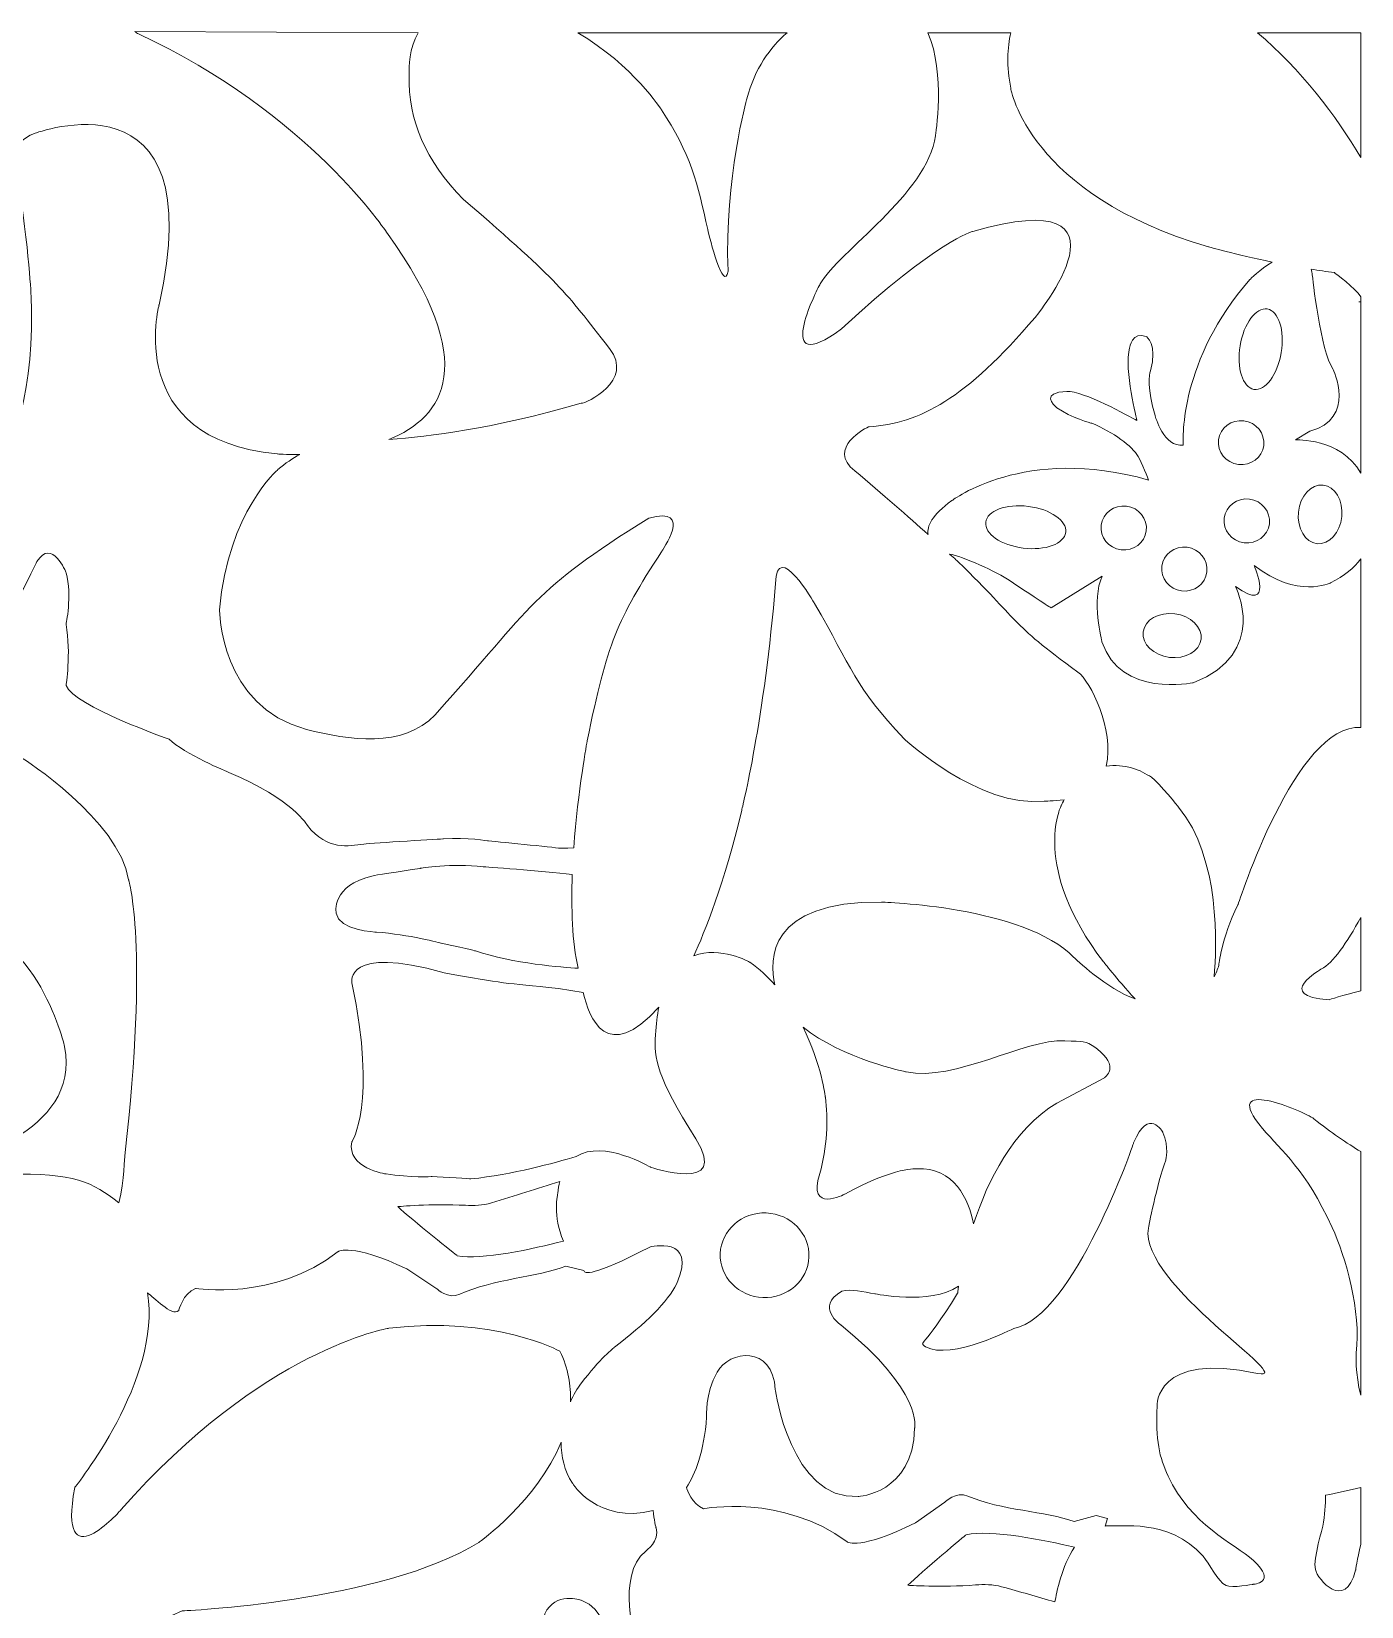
# Model space of a CAD drawing. Header units: millimetres. Extents: x -1208 to 1202, y -598 to 592.
# Drawn here: x 625 to 1200, y -91 to 590 of the extents above; entities that cross this region are included whole.
import ezdxf

# ---------------------------------------------------------------- set-up
doc = ezdxf.new("R2010")
doc.units = ezdxf.units.MM
doc.header["$MEASUREMENT"] = 0
doc.layers.add('Layer 1', color=7, linetype='Continuous')

msp = doc.modelspace()

# ---------------------------------------------------------------- linework, layer by layer
at = {"layer": 'Layer 1', "color": 250, "lineweight": 20}
for points, knots in [([(778.9279, 502.6211), (819.3856, 446.5714), (803.4659, 423.1722), (779.6101, 413.5551), (797.7088, 414.9745), (823.1387, 417.8585), (862.7981, 429.208), (862.7981, 429.208), (862.8057, 429.2106), (862.8235, 429.2073), (864.5913, 429.0474), (885.9754, 438.8869), (874.9757, 452.9542), (854.8078, 478.7465), (854.8815, 480.0721), (811.8865, 517.3954), (795.2575, 534.0203), (787.8499, 551.9195), (788.3556, 571.045), (788.4674, 575.2395), (787.9889, 582.2857), (792.2691, 589.5318), (792.2691, 589.5318), (669.6703, 590.0377), (669.6703, 590.0377), (670.2432, 589.6975), (670.7108, 589.2643), (671.2242, 589.0261), (745.3868, 554.6029), (778.9279, 502.6211), (778.9279, 502.6211)], [0, 0, 0, 0, 0.1, 0.1, 0.1, 0.2, 0.2, 0.2, 0.3, 0.3, 0.3, 0.4, 0.4, 0.4, 0.5, 0.5, 0.5, 0.6, 0.6, 0.6, 0.7, 0.7, 0.7, 0.8, 0.8, 0.8, 0.9, 0.9, 0.9, 1, 1, 1, 1]), ([(897.4757, 556.1429), (909.8795, 537.8444), (913.264, 523.7448), (917.494, 504.3314), (917.494, 504.3314), (917.4955, 504.3237), (917.4973, 504.3137), (918.1781, 501.1828), (924.4721, 476.4678), (926.2577, 486.3304), (926.2577, 486.3304), (926.2577, 486.3326), (926.2577, 486.3326), (924.763, 526.5946), (934.373, 560.9016), (934.373, 560.9016), (937.8435, 574.0481), (944.5003, 583.1862), (951.8215, 589.532), (951.8215, 589.532), (861.2244, 589.532), (861.2244, 589.532), (885.3987, 575.2746), (897.4481, 556.1947), (897.4757, 556.1429)], [0, 0, 0, 0, 0.125, 0.125, 0.125, 0.25, 0.25, 0.25, 0.375, 0.375, 0.375, 0.5, 0.5, 0.5, 0.625, 0.625, 0.625, 0.75, 0.75, 0.75, 0.875, 0.875, 0.875, 1, 1, 1, 1]), ([(1015.9923, 544.9233), (1012.5418, 519.8526), (974.0627, 494.8954), (966.0866, 480.8273), (966.0866, 480.8273), (966.088, 480.8287), (966.088, 480.8287), (966.088, 480.8287), (966.0814, 480.8189), (966.0782, 480.8145), (964.8514, 478.6485), (944.9274, 439.1759), (975.3672, 461.3665), (1016.7066, 499.7506), (1032.1451, 503.5862), (1032.1451, 503.5862), (1107.6239, 525.2303), (1059.0512, 466.2943), (1059.0512, 466.2943), (1029.1342, 431.2918), (1009.011, 420.2423), (987.3592, 419.0823), (987.3592, 419.0823), (987.3592, 419.0793), (987.3592, 419.0793), (987.3592, 419.0793), (987.3483, 419.0823), (987.3328, 419.0793), (986.3735, 419.0295), (968.4925, 409.6427), (981.1603, 399.9727), (993.0823, 389.9196), (1004.468, 379.8816), (1012.7589, 372.4616), (1012.2198, 376.0558), (1014.4443, 380.8853), (1023.0743, 387.1049), (1023.0743, 387.1049), (1054.556, 411.3387), (1108.1722, 396.0122), (1108.1722, 396.0122), (1104.9277, 403.9653), (1103.6494, 406.2003), (1101.0934, 410.6666), (1092.9466, 416.724), (1083.5672, 420.5692), (1083.5672, 420.5692), (1074.5621, 422.8838), (1068.5268, 427.3032), (1066.8683, 428.5179), (1061.3934, 433.8941), (1072.8262, 434.3504), (1079.8785, 434.6321), (1099.684, 423.6598), (1103.1451, 421.6933), (1103.1451, 421.6933), (1097.4403, 443.7445), (1099.9348, 453.2125), (1099.9348, 453.2125), (1101.117, 460.4945), (1107.1268, 458.0841), (1107.1268, 458.0841), (1112.2217, 454.9275), (1108.9422, 443.2034), (1108.9436, 443.2063), (1108.9443, 443.2085), (1108.9447, 443.2123), (1109.0703, 443.6715), (1109.1244, 443.6722), (1108.9447, 443.2123), (1108.5384, 441.723), (1107.3792, 435.3717), (1110.9495, 423.8795), (1110.9495, 423.8795), (1114.8296, 409.7993), (1123.1703, 411.1575), (1123.0258, 413.9262), (1121.4189, 447.7119), (1151.9766, 482.7505), (1151.9766, 482.7505), (1156.3788, 487.085), (1161.6491, 490.3238), (1145.3365, 493.673), (1134.095, 496.944), (1134.095, 496.944), (1056.0871, 519.4564), (1048.5412, 565.4718), (1048.5412, 565.4718), (1046.7219, 575.0331), (1046.9699, 582.9734), (1048.6237, 589.532), (1048.6237, 589.532), (1012.7171, 589.532), (1012.7171, 589.532), (1020.4087, 571.8792), (1015.9923, 544.9233), (1015.9923, 544.9233)], [0, 0, 0, 0, 0.03125, 0.03125, 0.03125, 0.0625, 0.0625, 0.0625, 0.09375, 0.09375, 0.09375, 0.125, 0.125, 0.125, 0.15625, 0.15625, 0.15625, 0.1875, 0.1875, 0.1875, 0.21875, 0.21875, 0.21875, 0.25, 0.25, 0.25, 0.28125, 0.28125, 0.28125, 0.3125, 0.3125, 0.3125, 0.34375, 0.34375, 0.34375, 0.375, 0.375, 0.375, 0.40625, 0.40625, 0.40625, 0.4375, 0.4375, 0.4375, 0.46875, 0.46875, 0.46875, 0.5, 0.5, 0.5, 0.53125, 0.53125, 0.53125, 0.5625, 0.5625, 0.5625, 0.59375, 0.59375, 0.59375, 0.625, 0.625, 0.625, 0.65625, 0.65625, 0.65625, 0.6875, 0.6875, 0.6875, 0.71875, 0.71875, 0.71875, 0.75, 0.75, 0.75, 0.78125, 0.78125, 0.78125, 0.8125, 0.8125, 0.8125, 0.84375, 0.84375, 0.84375, 0.875, 0.875, 0.875, 0.90625, 0.90625, 0.90625, 0.9375, 0.9375, 0.9375, 0.96875, 0.96875, 0.96875, 1, 1, 1, 1]), ([(1199.9806, 535.4799), (1199.9806, 535.4799), (1199.9806, 589.532), (1199.9806, 589.532), (1199.9806, 589.532), (1155.3371, 589.532), (1155.3371, 589.532), (1173.7306, 573.9014), (1189.4271, 553.4192), (1199.9806, 535.4799)], [0, 0, 0, 0, 0.33333333, 0.33333333, 0.33333333, 0.66666667, 0.66666667, 0.66666667, 1, 1, 1, 1]), ([(587.9024, 372.1778), (584.9249, 370.2166), (582.0556, 368.6775), (579.2902, 367.5054), (580.0794, 366.7628), (580.5148, 366.2892), (580.5148, 366.2892), (595.1495, 353.4931), (595.9316, 346.6351), (595.9316, 346.6351), (594.5773, 334.668), (608.1135, 331.0782), (610.9897, 335.1824), (613.8667, 339.2848), (617.3637, 343.1611), (617.3637, 343.1611), (619.6187, 344.0721), (627.2899, 360.7138), (627.2899, 360.7138), (634.0571, 371.1997), (639.922, 355.9265), (639.922, 355.9265), (642.6294, 345.8962), (639.922, 333.5862), (639.922, 333.5862), (642.1778, 320.8201), (639.922, 307.1423), (639.922, 307.1423), (643.3054, 298.253), (684.5906, 283.8893), (684.5906, 283.8893), (690.6818, 277.7361), (710.308, 269.5288), (710.308, 269.5288), (738.3965, 257.6755), (744.3737, 246.5038), (744.3737, 246.5038), (753.1722, 235.563), (762.0466, 237.7612), (768.7379, 238.5258), (772.5472, 238.9639), (803.253, 240.8074), (803.253, 240.8074), (813.5191, 241.4887), (822.6553, 239.8924), (822.6553, 239.8924), (828.9726, 239.4375), (854.0128, 236.7036), (854.0128, 236.7036), (854.0128, 236.7036), (856.945, 236.7036), (856.945, 236.7036), (856.945, 236.7036), (859.5576, 236.8672), (859.5576, 236.8672), (861.3493, 261.6784), (865.3372, 283.2314), (865.3372, 283.2314), (874.0907, 325.9127), (878.2119, 335.1538), (897.4728, 364.996), (897.4728, 364.996), (897.4728, 364.9975), (897.4728, 364.9975), (897.4728, 364.9975), (911.9148, 385.1468), (891.9771, 379.5281), (840.8786, 347.6598), (843.2204, 343.0687), (799.573, 294.4218), (785.6465, 279.8907), (762.2042, 283.3796), (743.8893, 288.1647), (706.5093, 297.9313), (706.3143, 339.8916), (706.3143, 339.8916), (710.1258, 382.5655), (731.5655, 400.5202), (731.5655, 400.5202), (734.8254, 403.3371), (737.9419, 405.4466), (741.1144, 407.0531), (735.1097, 406.997), (731.1969, 407.3224), (731.1969, 407.3224), (664.5041, 413.5959), (680.174, 471.8039), (680.174, 471.8039), (703.5303, 575.3401), (626.3107, 545.9236), (626.3107, 545.9236), (615.1852, 542.2434), (617.8781, 531.7116), (617.8781, 531.7116), (623.5975, 502.2107), (624.7742, 476.0113), (624.7742, 476.0113), (628.3133, 394.881), (587.9024, 372.1778), (587.9024, 372.1778)], [0, 0, 0, 0, 0.03030303, 0.03030303, 0.03030303, 0.06060606, 0.06060606, 0.06060606, 0.09090909, 0.09090909, 0.09090909, 0.12121212, 0.12121212, 0.12121212, 0.15151515, 0.15151515, 0.15151515, 0.18181818, 0.18181818, 0.18181818, 0.21212121, 0.21212121, 0.21212121, 0.24242424, 0.24242424, 0.24242424, 0.27272727, 0.27272727, 0.27272727, 0.3030303, 0.3030303, 0.3030303, 0.33333333, 0.33333333, 0.33333333, 0.36363636, 0.36363636, 0.36363636, 0.39393939, 0.39393939, 0.39393939, 0.42424242, 0.42424242, 0.42424242, 0.45454545, 0.45454545, 0.45454545, 0.48484848, 0.48484848, 0.48484848, 0.51515152, 0.51515152, 0.51515152, 0.54545455, 0.54545455, 0.54545455, 0.57575758, 0.57575758, 0.57575758, 0.60606061, 0.60606061, 0.60606061, 0.63636364, 0.63636364, 0.63636364, 0.66666667, 0.66666667, 0.66666667, 0.6969697, 0.6969697, 0.6969697, 0.72727273, 0.72727273, 0.72727273, 0.75757576, 0.75757576, 0.75757576, 0.78787879, 0.78787879, 0.78787879, 0.81818182, 0.81818182, 0.81818182, 0.84848485, 0.84848485, 0.84848485, 0.87878788, 0.87878788, 0.87878788, 0.90909091, 0.90909091, 0.90909091, 0.93939394, 0.93939394, 0.93939394, 0.96969697, 0.96969697, 0.96969697, 1, 1, 1, 1]), ([(1199.9806, 473.2828), (1199.9806, 473.2828), (1199.9806, 475.3284), (1199.9806, 475.3284), (1197.734, 478.9558), (1188.5256, 485.7219), (1188.5256, 485.7219), (1185.0971, 486.1827), (1181.7315, 486.6887), (1178.4585, 487.2217), (1178.6705, 486.4428), (1178.8485, 485.5881), (1178.9846, 484.6422), (1178.9846, 484.6422), (1182.6755, 450.9861), (1187.9164, 444.0856), (1187.9164, 444.0856), (1198.239, 422.4596), (1177.9012, 417.1264), (1177.9012, 417.1264), (1171.6721, 413.3358), (1171.6721, 413.3358), (1171.6721, 413.3358), (1191.1531, 414.4742), (1199.9806, 399.052), (1199.9806, 399.052), (1199.9806, 473.1679), (1199.9806, 473.1679), (1199.4495, 473.1228), (1199.1517, 473.1008), (1199.1517, 473.1008), (1199.5036, 473.1221), (1199.7751, 473.1852), (1199.9806, 473.2828)], [0, 0, 0, 0, 0.09090909, 0.09090909, 0.09090909, 0.18181818, 0.18181818, 0.18181818, 0.27272727, 0.27272727, 0.27272727, 0.36363636, 0.36363636, 0.36363636, 0.45454545, 0.45454545, 0.45454545, 0.54545455, 0.54545455, 0.54545455, 0.63636364, 0.63636364, 0.63636364, 0.72727273, 0.72727273, 0.72727273, 0.81818182, 0.81818182, 0.81818182, 0.90909091, 0.90909091, 0.90909091, 1, 1, 1, 1]), ([(1165.4994, 451.1264), (1167.0893, 460.7311), (1164.4026, 469.185), (1159.5023, 470.0119), (1154.6038, 470.8391), (1149.3481, 463.7248), (1147.7611, 454.1193), (1146.1734, 444.5121), (1148.863, 436.056), (1153.7608, 435.2305), (1158.6593, 434.4044), (1163.9168, 441.5187), (1165.4994, 451.1264)], [0, 0, 0, 0, 0.25, 0.25, 0.25, 0.5, 0.5, 0.5, 0.75, 0.75, 0.75, 1, 1, 1, 1]), ([(1199.1517, 473.1007), (1199.1517, 473.1007), (1199.4494, 473.1232), (1199.9805, 473.1682), (1199.9805, 473.1682), (1199.9805, 473.2827), (1199.9805, 473.2827), (1199.7751, 473.1852), (1199.5035, 473.1225), (1199.1517, 473.1007)], [0, 0, 0, 0, 0.33333333, 0.33333333, 0.33333333, 0.66666667, 0.66666667, 0.66666667, 1, 1, 1, 1]), ([(1157.9615, 410.9496), (1158.6053, 416.1675), (1154.7527, 420.937), (1149.3641, 421.613), (1143.9715, 422.2896), (1139.0836, 418.6202), (1138.4392, 413.4087), (1137.7987, 408.1929), (1141.6469, 403.4213), (1147.0354, 402.7452), (1152.4277, 402.068), (1157.3232, 405.7425), (1157.9615, 410.9496)], [0, 0, 0, 0, 0.25, 0.25, 0.25, 0.5, 0.5, 0.5, 0.75, 0.75, 0.75, 1, 1, 1, 1]), ([(1149.477, 368.8954), (1154.8692, 368.2181), (1159.7598, 371.8928), (1160.4024, 377.1034), (1161.0446, 382.3149), (1157.1973, 387.0871), (1151.8028, 387.7658), (1146.4117, 388.442), (1141.5259, 384.7703), (1140.8782, 379.5589), (1140.2381, 374.3475), (1144.087, 369.5734), (1149.477, 368.8954)], [0, 0, 0, 0, 0.25, 0.25, 0.25, 0.5, 0.5, 0.5, 0.75, 0.75, 0.75, 1, 1, 1, 1]), ([(1181.0722, 368.4711), (1186.2451, 367.9358), (1191.0075, 373.1719), (1191.714, 380.1726), (1192.4263, 387.1751), (1188.8095, 393.2787), (1183.6391, 393.8125), (1178.4683, 394.3499), (1173.7038, 389.1092), (1172.9969, 382.1107), (1172.2879, 375.1141), (1175.9043, 369.0027), (1181.0722, 368.4711)], [0, 0, 0, 0, 0.25, 0.25, 0.25, 0.5, 0.5, 0.5, 0.75, 0.75, 0.75, 1, 1, 1, 1]), ([(1053.9285, 366.5759), (1063.4909, 365.3721), (1071.7415, 368.4352), (1072.3533, 373.4126), (1072.9701, 378.3939), (1065.7175, 383.4084), (1056.153, 384.6098), (1046.5855, 385.8132), (1038.3374, 382.7513), (1037.7224, 377.7699), (1037.1105, 372.7911), (1044.3639, 367.7781), (1053.9285, 366.5759)], [0, 0, 0, 0, 0.25, 0.25, 0.25, 0.5, 0.5, 0.5, 0.75, 0.75, 0.75, 1, 1, 1, 1]), ([(1107.187, 374.038), (1107.83, 379.2524), (1103.9804, 384.0254), (1098.5896, 384.703), (1093.1978, 385.3759), (1088.309, 381.7057), (1087.6646, 376.4935), (1087.0227, 371.285), (1090.8715, 366.5105), (1096.2617, 365.8328), (1101.6553, 365.1564), (1106.5459, 368.8318), (1107.187, 374.038)], [0, 0, 0, 0, 0.25, 0.25, 0.25, 0.5, 0.5, 0.5, 0.75, 0.75, 0.75, 1, 1, 1, 1]), ([(946.7923, 351.2683), (946.7923, 351.2683), (946.7894, 351.2683), (946.7894, 351.2683), (942.1945, 293.1483), (932.1796, 253.1365), (932.1796, 253.1365), (924.6693, 221.6772), (915.9793, 200.152), (911.5132, 190.2047), (922.8435, 194.6174), (935.7409, 187.4373), (935.7409, 187.4373), (939.8084, 184.5075), (943.3795, 181.1913), (946.5171, 177.666), (944.0218, 188.4048), (943.2539, 213.9406), (992.6079, 213.4295), (992.6079, 213.4295), (1054.6041, 211.7757), (1075.8961, 189.424), (1075.8961, 189.424), (1090.4663, 175.653), (1102.3367, 171.5825), (1094.0875, 180.5457), (1088.6756, 187.6101), (1088.6756, 187.6101), (1057.1038, 228.6496), (1070.297, 255.0501), (1070.297, 255.0501), (1070.7337, 255.9838), (1071.1846, 256.8668), (1071.6464, 257.7114), (1066.9593, 257.0896), (1063.0476, 257.1384), (1063.0476, 257.1384), (1034.7946, 254.0371), (1002.5758, 283.9651), (1002.5758, 283.9651), (980.8878, 306.6166), (979.8694, 314.8848), (963.6651, 342.6083), (963.6651, 342.6083), (947.3442, 370.9855), (946.7923, 351.2683)], [0, 0, 0, 0, 0.06666667, 0.06666667, 0.06666667, 0.13333333, 0.13333333, 0.13333333, 0.2, 0.2, 0.2, 0.26666667, 0.26666667, 0.26666667, 0.33333333, 0.33333333, 0.33333333, 0.4, 0.4, 0.4, 0.46666667, 0.46666667, 0.46666667, 0.53333333, 0.53333333, 0.53333333, 0.6, 0.6, 0.6, 0.66666667, 0.66666667, 0.66666667, 0.73333333, 0.73333333, 0.73333333, 0.8, 0.8, 0.8, 0.86666667, 0.86666667, 0.86666667, 0.93333333, 0.93333333, 0.93333333, 1, 1, 1, 1]), ([(1066.0869, 340.6713), (1066.0869, 340.6713), (1055.685, 347.363), (1048.3188, 352.3594), (1042.4499, 356.34), (1027.5559, 363.089), (1022.1219, 364.0157), (1024.4818, 361.868), (1025.8121, 360.6416), (1025.8121, 360.6416), (1052.9207, 334.3493), (1047.2769, 334.9605), (1077.6284, 312.9151), (1083.0573, 308.972), (1093.3673, 288.3402), (1089.835, 272.2404), (1097.5353, 273.5013), (1104.9839, 270.497), (1109.3889, 267.4072), (1112.9611, 264.9014), (1121.1736, 254.4778), (1121.1736, 254.4778), (1139.3183, 232.4655), (1137.6456, 194.0576), (1136.4875, 181.1697), (1137.3272, 182.635), (1138.0236, 184.2889), (1138.5384, 186.1556), (1138.5384, 186.1556), (1139.5502, 197.5832), (1146.8221, 212.2424), (1146.8221, 212.2424), (1171.8827, 290.9548), (1199.9806, 288.9804), (1199.9806, 288.9804), (1199.9806, 361.9168), (1199.9806, 361.9168), (1197.1408, 358.0705), (1192.9477, 354.4848), (1186.8954, 351.5458), (1186.8954, 351.5458), (1172.4174, 344.4115), (1153.8318, 359.1007), (1153.8318, 359.1007), (1162.9785, 337.5628), (1145.7499, 349.9814), (1145.7499, 349.9814), (1160.5945, 321.0872), (1127.4903, 308.352), (1127.4903, 308.352), (1095.9015, 301.625), (1088.0055, 326.0796), (1088.0055, 326.0796), (1083.2758, 344.173), (1088.1097, 354.378), (1088.1097, 354.378), (1066.0869, 340.6713), (1066.0869, 340.6713)], [0, 0, 0, 0, 0.05263158, 0.05263158, 0.05263158, 0.10526316, 0.10526316, 0.10526316, 0.15789474, 0.15789474, 0.15789474, 0.21052632, 0.21052632, 0.21052632, 0.26315789, 0.26315789, 0.26315789, 0.31578947, 0.31578947, 0.31578947, 0.36842105, 0.36842105, 0.36842105, 0.42105263, 0.42105263, 0.42105263, 0.47368421, 0.47368421, 0.47368421, 0.52631579, 0.52631579, 0.52631579, 0.57894737, 0.57894737, 0.57894737, 0.63157895, 0.63157895, 0.63157895, 0.68421053, 0.68421053, 0.68421053, 0.73684211, 0.73684211, 0.73684211, 0.78947368, 0.78947368, 0.78947368, 0.84210526, 0.84210526, 0.84210526, 0.89473684, 0.89473684, 0.89473684, 0.94736842, 0.94736842, 0.94736842, 1, 1, 1, 1]), ([(1133.3873, 356.2461), (1132.7469, 351.0355), (1127.852, 347.3616), (1122.4656, 348.0403), (1117.0747, 348.7175), (1113.2244, 353.4909), (1113.8681, 358.7008), (1114.5093, 363.9123), (1119.4002, 367.5839), (1124.7906, 366.9086)], [0, 0, 0, 0, 0.33333333, 0.33333333, 0.33333333, 0.66666667, 0.66666667, 0.66666667, 1, 1, 1, 1]), ([(1113.8683, 358.7011), (1113.2245, 353.4911), (1117.0749, 348.7173), (1122.4657, 348.0401), (1127.8521, 347.3617), (1132.747, 351.0352), (1133.3874, 356.2463), (1134.0303, 361.4603), (1130.1841, 366.2319), (1124.7907, 366.9084), (1119.3999, 367.5841), (1114.5094, 363.9125), (1113.8683, 358.7011)], [0, 0, 0, 0, 0.25, 0.25, 0.25, 0.5, 0.5, 0.5, 0.75, 0.75, 0.75, 1, 1, 1, 1]), ([(1105.8453, 330.3185), (1105.2024, 325.1057), (1110.2816, 320.1778), (1117.1889, 319.3117), (1124.1, 318.4411), (1130.2238, 321.963), (1130.8649, 327.1715), (1131.5061, 332.3837), (1126.4272, 337.3126), (1119.5176, 338.1784), (1112.6067, 339.0431), (1106.4883, 335.5285), (1105.8453, 330.3185)], [0, 0, 0, 0, 0.25, 0.25, 0.25, 0.5, 0.5, 0.5, 0.75, 0.75, 0.75, 1, 1, 1, 1]), ([(594.8028, 276.3668), (587.3577, 268.3881), (578.109, 255.1679), (578.109, 255.1679), (574.5001, 251.2904), (577.2075, 241.489), (577.2075, 241.489), (578.3363, 232.1436), (577.2075, 215.5019), (577.2075, 215.5019), (576.7558, 206.6115), (571.3404, 207.5232), (571.3404, 207.5232), (565.4761, 206.61), (565.9271, 217.0974), (565.9271, 217.0974), (565.9271, 217.0974), (567.2806, 237.8408), (567.2806, 237.8408), (568.8592, 255.1664), (554.4223, 238.754), (554.4223, 238.754), (528.4903, 217.5146), (523.752, 199.5657), (524.1717, 188.5031), (552.4908, 197.9815), (585.5976, 203.0308), (585.5976, 203.0308), (625.5348, 208.9008), (639.3313, 150.935), (639.3313, 150.935), (646.5926, 112.7802), (592.1327, 101.0403), (592.1327, 101.0403), (545.6605, 89.3004), (484.6655, 104.709), (480.3087, 106.1765), (448.3589, 102.5078), (484.6655, 87.4803), (484.6655, 87.4803), (503.5449, 79.0565), (533.3162, 46.7432), (533.3162, 46.7432), (563.4542, -6.6849), (541.2322, -25.0989), (526.923, -31.1618), (549.4226, -42.3838), (577.4261, -68.5355), (577.4261, -68.5355), (590.8849, -83.4456), (598.7787, -76.4244), (598.7787, -76.4244), (600.6757, -70.9888), (595.0983, -58.7401), (595.0983, -58.7401), (546.0188, 42.0083), (585.7774, 53.5575), (585.7774, 53.5575), (598.2988, 63.4487), (593.1676, 72.006), (593.1676, 72.006), (580.1513, 94.1299), (614.58, 95.6373), (614.58, 95.6373), (643.6253, 96.3714), (651.4482, 92.2504), (662.7831, 83.3762), (665.1674, 93.191), (665.3028, 103.6858), (665.3028, 103.6858), (675.7917, 194.6438), (666.9939, 223.0242), (666.9939, 223.0242), (662.9327, 249.0117), (620.9725, 275.6848), (620.9725, 275.6848), (607.4378, 290.7299), (594.8028, 276.3668), (594.8028, 276.3668)], [0, 0, 0, 0, 0.03846154, 0.03846154, 0.03846154, 0.07692308, 0.07692308, 0.07692308, 0.11538462, 0.11538462, 0.11538462, 0.15384615, 0.15384615, 0.15384615, 0.19230769, 0.19230769, 0.19230769, 0.23076923, 0.23076923, 0.23076923, 0.26923077, 0.26923077, 0.26923077, 0.30769231, 0.30769231, 0.30769231, 0.34615385, 0.34615385, 0.34615385, 0.38461538, 0.38461538, 0.38461538, 0.42307692, 0.42307692, 0.42307692, 0.46153846, 0.46153846, 0.46153846, 0.5, 0.5, 0.5, 0.53846154, 0.53846154, 0.53846154, 0.57692308, 0.57692308, 0.57692308, 0.61538462, 0.61538462, 0.61538462, 0.65384615, 0.65384615, 0.65384615, 0.69230769, 0.69230769, 0.69230769, 0.73076923, 0.73076923, 0.73076923, 0.76923077, 0.76923077, 0.76923077, 0.80769231, 0.80769231, 0.80769231, 0.84615385, 0.84615385, 0.84615385, 0.88461538, 0.88461538, 0.88461538, 0.92307692, 0.92307692, 0.92307692, 0.96153846, 0.96153846, 0.96153846, 1, 1, 1, 1]), ([(756.7809, 208.6638), (757.6842, 201.1407), (774.1529, 200.4558), (774.1529, 200.4558), (788.1384, 199.4296), (802.2377, 195.6699), (802.2377, 195.6699), (815.6613, 192.707), (817.0141, 192.3156), (817.0141, 192.3156), (833.2366, 186.829), (854.8169, 185.2126), (861.4566, 184.83), (858.8193, 196.2151), (858.3535, 210.85), (858.9115, 225.3355), (845.7525, 226.8933), (820.3997, 228.7252), (820.3997, 228.7252), (806.6384, 230.3192), (793.1016, 228.0394), (793.1016, 228.0394), (784.152, 226.7286), (772.7983, 224.8499), (772.7983, 224.8499), (754.299, 220.7463), (756.7809, 208.6638), (756.7809, 208.6638)], [0, 0, 0, 0, 0.11111111, 0.11111111, 0.11111111, 0.22222222, 0.22222222, 0.22222222, 0.33333333, 0.33333333, 0.33333333, 0.44444444, 0.44444444, 0.44444444, 0.55555556, 0.55555556, 0.55555556, 0.66666667, 0.66666667, 0.66666667, 0.77777778, 0.77777778, 0.77777778, 0.88888889, 0.88888889, 0.88888889, 1, 1, 1, 1]), ([(1182.9493, 184.5247), (1182.9493, 184.5247), (1161.8646, 172.744), (1186.2927, 171.1874), (1186.2927, 171.1874), (1192.048, 173.181), (1199.9806, 175.0289), (1199.9806, 175.0289), (1199.9806, 206.828), (1199.9806, 206.828), (1193.9683, 195.9385), (1187.8143, 186.9171), (1182.9493, 184.5247)], [0, 0, 0, 0, 0.25, 0.25, 0.25, 0.5, 0.5, 0.5, 0.75, 0.75, 0.75, 1, 1, 1, 1]), ([(863.6596, 174.3276), (863.6596, 174.3276), (852.8846, 176.0643), (852.8846, 176.0643), (828.9728, 178.5723), (829.9004, 177.9504), (803.4787, 182.9031), (760.2782, 195.0423), (763.548, 178.5723), (763.548, 178.5723), (774.603, 125.9124), (763.548, 109.7278), (763.548, 109.7278), (761.0683, 98.3284), (778.4374, 95.8209), (778.4374, 95.8209), (788.5908, 94.2261), (798.2901, 94.6832), (798.2901, 94.6832), (803.5517, 94.5772), (814.9849, 93.6556), (814.9849, 93.6556), (833.2946, 95.6763), (851.0758, 100.508), (860.5347, 103.3762), (872.3362, 110.8886), (892.7538, 98.7661), (892.7538, 98.7661), (892.7538, 98.7661), (927.484, 86.9378), (912.3089, 110.9888), (894.9881, 138.4441), (894.3267, 145.6334), (894.8981, 156.0485), (895.1442, 160.5291), (895.6464, 164.473), (896.3576, 167.9403), (873.9162, 143.045), (866.1095, 163.2461), (863.6596, 174.3276)], [0, 0, 0, 0, 0.07692308, 0.07692308, 0.07692308, 0.15384615, 0.15384615, 0.15384615, 0.23076923, 0.23076923, 0.23076923, 0.30769231, 0.30769231, 0.30769231, 0.38461538, 0.38461538, 0.38461538, 0.46153846, 0.46153846, 0.46153846, 0.53846154, 0.53846154, 0.53846154, 0.61538462, 0.61538462, 0.61538462, 0.69230769, 0.69230769, 0.69230769, 0.76923077, 0.76923077, 0.76923077, 0.84615385, 0.84615385, 0.84615385, 0.92307692, 0.92307692, 0.92307692, 1, 1, 1, 1]), ([(958.7189, 159.3459), (966.5857, 143.5022), (968.3557, 129.006), (968.3557, 129.006), (969.666, 119.8634), (969.1429, 107.147), (965.9228, 95.9929), (965.9191, 95.9841), (965.9177, 95.975), (965.9148, 95.9673), (960.4278, 78.4597), (976.7857, 87.1285), (976.7857, 87.1285), (976.7857, 87.1285), (976.7984, 87.1318), (976.7984, 87.1318), (999.2525, 99.293), (1007.8397, 98.0489), (1007.8397, 98.0489), (1024.2328, 98.9066), (1030.2656, 84.9259), (1032.4842, 74.3016), (1038.521, 92.7663), (1049.4122, 115.0237), (1068.4782, 126.5043), (1068.4782, 126.5043), (1089.051, 137.4833), (1089.051, 137.4833), (1089.051, 137.4833), (1096.4284, 142.169), (1085.3131, 150.3341), (1080.5933, 153.8014), (1080.0905, 152.9917), (1071.9371, 153.4224), (1054.5006, 154.3436), (1024.421, 135.6001), (1003.373, 139.9821), (1003.373, 139.9821), (975.5063, 145.6935), (958.7189, 159.3459)], [0, 0, 0, 0, 0.07692308, 0.07692308, 0.07692308, 0.15384615, 0.15384615, 0.15384615, 0.23076923, 0.23076923, 0.23076923, 0.30769231, 0.30769231, 0.30769231, 0.38461538, 0.38461538, 0.38461538, 0.46153846, 0.46153846, 0.46153846, 0.53846154, 0.53846154, 0.53846154, 0.61538462, 0.61538462, 0.61538462, 0.69230769, 0.69230769, 0.69230769, 0.76923077, 0.76923077, 0.76923077, 0.84615385, 0.84615385, 0.84615385, 0.92307692, 0.92307692, 0.92307692, 1, 1, 1, 1]), ([(1157.4857, 115.5297), (1165.9299, 105.5497), (1175.9701, 97.9154), (1187.5777, 72.7051), (1193.3496, 60.1676), (1200.2574, 36.1253), (1197.9185, 18.3889), (1197.9185, 18.3889), (1197.4897, 9.2398), (1199.9807, 0.079), (1199.9807, 0.079), (1199.9807, 105.5061), (1199.9807, 105.5061), (1194.0126, 109.1388), (1187.0955, 113.8065), (1179.6483, 119.685), (1175.2073, 123.1905), (1137.9441, 138.6255), (1157.4857, 115.5297)], [0, 0, 0, 0, 0.16666667, 0.16666667, 0.16666667, 0.33333333, 0.33333333, 0.33333333, 0.5, 0.5, 0.5, 0.66666667, 0.66666667, 0.66666667, 0.83333333, 0.83333333, 0.83333333, 1, 1, 1, 1]), ([(1155.3371, 9.5444), (1173.6189, 5.6684), (1103.999, 48.2549), (1108.0761, 72.324), (1108.0761, 72.324), (1111.741, 91.5625), (1115.5913, 101.8143), (1115.5913, 101.8143), (1117.1357, 107.3482), (1114.3612, 113.8393), (1114.3612, 113.8393), (1108.1611, 125.0762), (1101.7055, 109.2608), (1101.7055, 109.2608), (1075.8705, 33.7749), (1049.8779, 29.0117), (1049.8779, 29.0117), (1022.7638, 15.0666), (1011.6555, 21.0236), (1008.6835, 23.7684), (1010.3415, 19.3612), (1025.5675, 44.2847), (1025.5675, 44.2847), (1025.688, 45.3556), (1025.981, 47.2626), (1013.3524, 38.9768), (989.8113, 44.0022), (989.8113, 44.0022), (984.7695, 44.7396), (979.4938, 46.2952), (975.5247, 45.1637), (963.5777, 38.2922), (975.0531, 30.527), (975.0531, 30.527), (1010.8676, 1.7936), (1006.9589, -14.1775), (1006.9563, -14.1702), (1006.199, -42.5962), (982.5718, -43.7112), (982.5718, -43.7112), (953.3581, -45.2986), (946.6675, 2.5357), (946.6675, 2.5357), (945.7436, 22.0067), (926.7628, 19.559), (921.5166, 10.1513), (916.1843, 0.5854), (917.0161, -9.2307), (917.0161, -9.2307), (917.0161, -9.2307), (917.0073, -9.2435), (917.0073, -9.2435), (915.856, -24.5237), (912.0983, -33.9612), (908.2571, -39.7398), (908.5817, -40.8026), (910.6689, -47.0137), (915.6636, -48.9692), (915.6636, -48.9692), (949.5775, -42.4113), (977.8527, -63.3597), (977.8527, -63.3597), (983.5844, -66.9793), (1007.3405, -55.0981), (1007.3405, -55.0981), (1020.0761, -46.1042), (1020.0761, -46.1042), (1020.0761, -46.1042), (1024.8384, -41.2671), (1030.011, -43.5244), (1044.1989, -49.7117), (1063.7426, -50.0753), (1076.0237, -54.495), (1076.0237, -54.495), (1085.438, -51.9775), (1085.438, -51.9775), (1085.438, -51.9775), (1090.4334, -53.219), (1090.4334, -53.219), (1090.4334, -53.219), (1089.3634, -56.4838), (1089.3634, -56.4838), (1089.9952, -56.3983), (1090.6429, -56.344), (1091.3099, -56.3301), (1094.9271, -57.1306), (1116.8743, -52.6606), (1131.7429, -69.5482), (1134.3998, -72.5664), (1138.0454, -80.5301), (1141.6826, -82.206), (1144.3304, -83.4262), (1153.3119, -81.6861), (1153.3119, -81.6861), (1153.3119, -81.6861), (1164.1875, -81.044), (1153.4964, -71.4155), (1145.0613, -63.8191), (1126.5032, -56.0898), (1116.5784, -34.8471), (1112.877, -26.9245), (1111.058, -19.0294), (1111.8488, -4.6026), (1111.8488, -4.6026), (1110.6935, 19.0101), (1155.3371, 9.5444)], [0, 0, 0, 0, 0.02857143, 0.02857143, 0.02857143, 0.05714286, 0.05714286, 0.05714286, 0.08571429, 0.08571429, 0.08571429, 0.11428571, 0.11428571, 0.11428571, 0.14285714, 0.14285714, 0.14285714, 0.17142857, 0.17142857, 0.17142857, 0.2, 0.2, 0.2, 0.22857143, 0.22857143, 0.22857143, 0.25714286, 0.25714286, 0.25714286, 0.28571429, 0.28571429, 0.28571429, 0.31428571, 0.31428571, 0.31428571, 0.34285714, 0.34285714, 0.34285714, 0.37142857, 0.37142857, 0.37142857, 0.4, 0.4, 0.4, 0.42857143, 0.42857143, 0.42857143, 0.45714286, 0.45714286, 0.45714286, 0.48571429, 0.48571429, 0.48571429, 0.51428571, 0.51428571, 0.51428571, 0.54285714, 0.54285714, 0.54285714, 0.57142857, 0.57142857, 0.57142857, 0.6, 0.6, 0.6, 0.62857143, 0.62857143, 0.62857143, 0.65714286, 0.65714286, 0.65714286, 0.68571429, 0.68571429, 0.68571429, 0.71428571, 0.71428571, 0.71428571, 0.74285714, 0.74285714, 0.74285714, 0.77142857, 0.77142857, 0.77142857, 0.8, 0.8, 0.8, 0.82857143, 0.82857143, 0.82857143, 0.85714286, 0.85714286, 0.85714286, 0.88571429, 0.88571429, 0.88571429, 0.91428571, 0.91428571, 0.91428571, 0.94285714, 0.94285714, 0.94285714, 0.97142857, 0.97142857, 0.97142857, 1, 1, 1, 1]), ([(852.6067, 87.4947), (852.794, 89.336), (853.0896, 90.999), (853.4711, 92.515), (843.7385, 89.6691), (833.9938, 86.325), (823.9231, 83.3416), (820.2195, 82.2418), (816.3187, 82.1185), (812.7084, 82.2946), (797.8242, 83.0206), (783.401, 81.6892), (783.401, 81.6892), (789.2674, 76.2185), (809.1198, 60.4877), (809.1198, 60.4877), (819.7351, 58.467), (841.9922, 63.4421), (855.0788, 66.8122), (850.3368, 77.3942), (852.6067, 87.4947), (852.6067, 87.4947)], [0, 0, 0, 0, 0.14285714, 0.14285714, 0.14285714, 0.28571429, 0.28571429, 0.28571429, 0.42857143, 0.42857143, 0.42857143, 0.57142857, 0.57142857, 0.57142857, 0.71428571, 0.71428571, 0.71428571, 0.85714286, 0.85714286, 0.85714286, 1, 1, 1, 1]), ([(941.369, 42.3566), (951.9626, 41.941), (960.8631, 49.7994), (961.2519, 59.9096), (961.6397, 70.0195), (953.3694, 78.5515), (942.7752, 78.9672), (932.1817, 79.3825), (923.2782, 71.5241), (922.8897, 61.4138), (922.5016, 51.3046), (930.7748, 42.7723), (941.369, 42.3566)], [0, 0, 0, 0, 0.25, 0.25, 0.25, 0.5, 0.5, 0.5, 0.75, 0.75, 0.75, 1, 1, 1, 1]), ([(663.6362, -49.4982), (725.0211, 20.3646), (779.486, 29.0701), (779.486, 29.0701), (825.2165, 34.7067), (853.5589, 19.1635), (853.5589, 19.1635), (857.126, 11.7061), (858.3924, 4.3429), (858.054, -2.7337), (859.4021, 0.2292), (861.0409, 2.995), (862.8973, 5.4494), (870.535, 15.5461), (877.1258, 20.9304), (877.1258, 20.9304), (890.4953, 30.9438), (900.2973, 40.5059), (904.0478, 48.4391), (904.0576, 48.448), (904.0663, 48.452), (904.0704, 48.4619), (913.3321, 69.5601), (892.4319, 64.2018), (892.4319, 64.2018), (892.4319, 64.2018), (892.4192, 64.207), (892.4192, 64.207), (867.3336, 51.2252), (864.0312, 52.6013), (863.9069, 54.0366), (863.9069, 54.0366), (856.043, 55.9285), (856.043, 55.9285), (843.8755, 51.1995), (824.3463, 50.3421), (810.316, 43.799), (805.2011, 41.4113), (800.3204, 46.1268), (800.3204, 46.1268), (800.3204, 46.1268), (787.3663, 54.7964), (787.3663, 54.7964), (763.3244, 66.0736), (757.6835, 62.311), (757.6835, 62.311), (729.9352, 40.6544), (695.8702, 46.3535), (695.8702, 46.3535), (690.4555, 44.0756), (688.6507, 36.78), (688.6507, 36.78), (685.6819, 33.7805), (677.6836, 42.9371), (675.0913, 44.3973), (681.6264, 7.3432), (643.6832, -39.8296), (643.6832, -39.8296), (636.0767, -80.9414), (663.6362, -49.4982), (663.6362, -49.4982)], [0, 0, 0, 0, 0.05, 0.05, 0.05, 0.1, 0.1, 0.1, 0.15, 0.15, 0.15, 0.2, 0.2, 0.2, 0.25, 0.25, 0.25, 0.3, 0.3, 0.3, 0.35, 0.35, 0.35, 0.4, 0.4, 0.4, 0.45, 0.45, 0.45, 0.5, 0.5, 0.5, 0.55, 0.55, 0.55, 0.6, 0.6, 0.6, 0.65, 0.65, 0.65, 0.7, 0.7, 0.7, 0.75, 0.75, 0.75, 0.8, 0.8, 0.8, 0.85, 0.85, 0.85, 0.9, 0.9, 0.9, 0.95, 0.95, 0.95, 1, 1, 1, 1]), ([(858.9426, -37.9154), (855.4829, -32.4853), (854.0336, -26.3296), (854.0822, -20.1628), (844.001, -45.2972), (818.472, -63.5682), (818.472, -63.5682), (776.4466, -89.4867), (690.1343, -93.1528), (690.1343, -93.1528), (662.9738, -104.141), (689.3338, -108.0727), (689.3338, -108.0727), (705.3156, -101.6371), (772.3403, -122.7338), (772.3403, -122.7338), (787.2217, -131.5478), (796.3578, -140.6026), (801.7968, -149.0833), (808.5055, -144.8052), (818.3814, -144.5359), (818.3814, -144.5359), (827.173, -145.1185), (827.0546, -136.289), (823.1005, -133.3976), (819.0806, -130.4575), (814.6294, -130.3313), (814.6294, -130.3313), (814.6294, -130.3313), (814.6247, -130.3262), (814.6247, -130.3262), (799.1977, -127.337), (797.9527, -119.7555), (797.9549, -119.7566), (795.172, -106.7964), (804.75, -102.2182), (804.75, -102.2182), (811.3313, -98.9344), (819.3166, -101.7021), (824.02, -106.274), (828.1594, -110.2982), (830.2372, -113.5982), (830.2372, -113.5982), (834.0428, -120.2468), (837.8296, -125.2358), (841.1985, -127.3663), (841.2022, -127.3711), (841.2036, -127.3754), (841.2083, -127.3773), (850.2029, -132.7149), (848.8781, -122.8544), (848.8781, -122.8544), (848.8781, -122.8544), (848.8803, -122.8493), (848.8803, -122.8493), (842.8926, -106.7668), (847.0141, -94.4832), (847.0141, -94.4832), (851.4813, -84.5034), (862.7177, -88.5592), (862.7177, -88.5592), (883.334, -96.6245), (864.3835, -124.7897), (864.3835, -124.7897), (864.3835, -124.7897), (857.2761, -140.1037), (868.8615, -134.3886), (882.0873, -127.8648), (887.2239, -130.0415), (887.2239, -130.0415), (888.0502, -130.1684), (888.8166, -130.3368), (889.5338, -130.5378), (888.6918, -123.2184), (887.6963, -115.4011), (886.5243, -107.0558), (886.5243, -107.0558), (877.4774, -77.8674), (890.6868, -67.2736), (890.6868, -67.2736), (896.9425, -63.0102), (895.1072, -57.2429), (895.1072, -57.2429), (894.2336, -53.5379), (893.9159, -49.8131), (869.8309, -55.6419), (858.9426, -37.9154), (858.9426, -37.9154)], [0, 0, 0, 0, 0.03448276, 0.03448276, 0.03448276, 0.06896552, 0.06896552, 0.06896552, 0.10344828, 0.10344828, 0.10344828, 0.13793103, 0.13793103, 0.13793103, 0.17241379, 0.17241379, 0.17241379, 0.20689655, 0.20689655, 0.20689655, 0.24137931, 0.24137931, 0.24137931, 0.27586207, 0.27586207, 0.27586207, 0.31034483, 0.31034483, 0.31034483, 0.34482759, 0.34482759, 0.34482759, 0.37931034, 0.37931034, 0.37931034, 0.4137931, 0.4137931, 0.4137931, 0.44827586, 0.44827586, 0.44827586, 0.48275862, 0.48275862, 0.48275862, 0.51724138, 0.51724138, 0.51724138, 0.55172414, 0.55172414, 0.55172414, 0.5862069, 0.5862069, 0.5862069, 0.62068966, 0.62068966, 0.62068966, 0.65517241, 0.65517241, 0.65517241, 0.68965517, 0.68965517, 0.68965517, 0.72413793, 0.72413793, 0.72413793, 0.75862069, 0.75862069, 0.75862069, 0.79310345, 0.79310345, 0.79310345, 0.82758621, 0.82758621, 0.82758621, 0.86206897, 0.86206897, 0.86206897, 0.89655172, 0.89655172, 0.89655172, 0.93103448, 0.93103448, 0.93103448, 0.96551724, 0.96551724, 0.96551724, 1, 1, 1, 1]), ([(1184.6241, -43.1375), (1184.7284, -47.2224), (1184.403, -51.674), (1183.54, -56.5552), (1183.54, -56.5552), (1179.2719, -70.6281), (1180.2985, -75.2602), (1181.2516, -79.5563), (1193.0429, -93.5242), (1197.7228, -75.5797), (1197.7228, -75.5797), (1198.4086, -71.0514), (1199.9807, -64.2874), (1199.9807, -64.2874), (1199.9807, -39.7297), (1199.9807, -39.7297), (1195.0324, -40.9158), (1189.5851, -42.165), (1184.6241, -43.1375)], [0, 0, 0, 0, 0.16666667, 0.16666667, 0.16666667, 0.33333333, 0.33333333, 0.33333333, 0.5, 0.5, 0.5, 0.66666667, 0.66666667, 0.66666667, 0.83333333, 0.83333333, 0.83333333, 1, 1, 1, 1]), ([(1029.228, -60.2383), (1029.228, -60.2383), (1009.7706, -76.4654), (1004.041, -82.0826), (1004.041, -82.0826), (1018.4936, -83.0497), (1033.3549, -81.9481), (1036.9602, -81.6802), (1040.8624, -81.7051), (1044.5921, -82.7111), (1052.4286, -84.8195), (1060.0758, -87.1481), (1067.669, -89.2972), (1068.415, -85.3035), (1070.526, -73.8743), (1076.1476, -65.5899), (1063.1099, -62.5503), (1040.0121, -57.9021), (1029.228, -60.2383)], [0, 0, 0, 0, 0.16666667, 0.16666667, 0.16666667, 0.33333333, 0.33333333, 0.33333333, 0.5, 0.5, 0.5, 0.66666667, 0.66666667, 0.66666667, 0.83333333, 0.83333333, 0.83333333, 1, 1, 1, 1])]:
    msp.add_open_spline(points, degree=3, knots=knots, dxfattribs=at)
msp.add_open_spline([(1108.9448, 443.2122), (1109.1242, 443.6721), (1109.0705, 443.6714), (1108.9448, 443.2122)], degree=3, dxfattribs=at)

doc.saveas('drawing.dxf')
